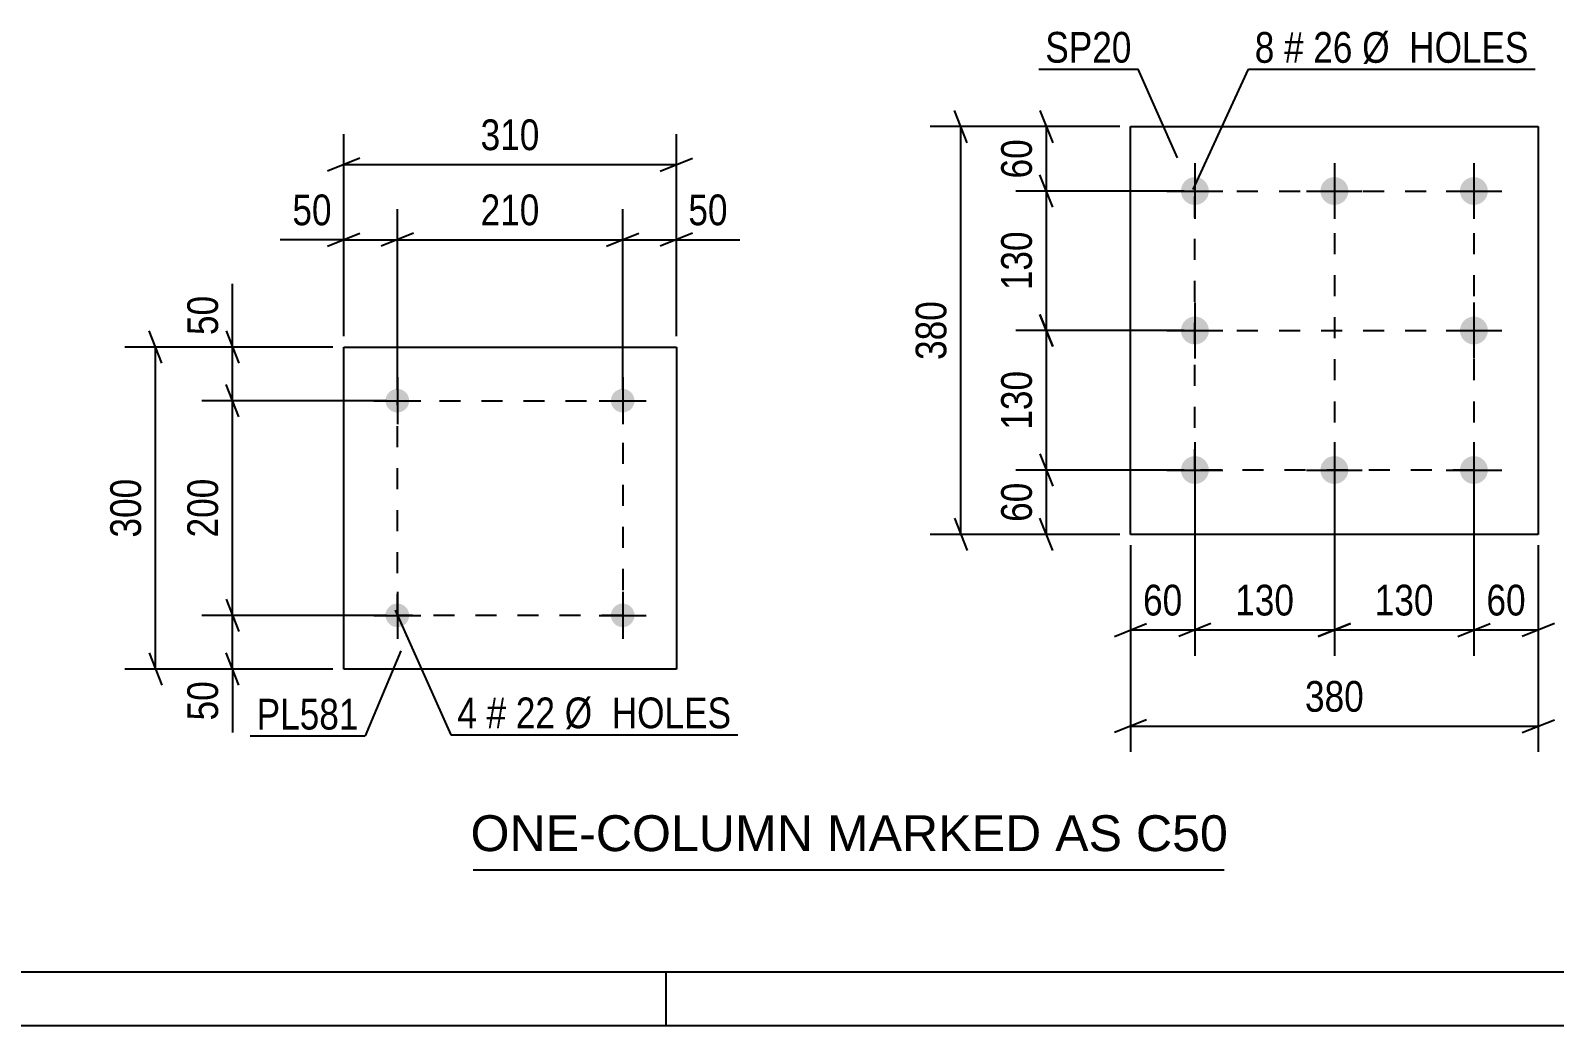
# Model space of a CAD drawing. Header units: millimetres. Extents: x 0 to 841, y 0 to 594.
# Drawn here: x 361.8 to 503.8, y 0 to 92.7 of the extents above; entities that cross this region are included whole.
import ezdxf

# ---------------------------------------------------------------- set-up
doc = ezdxf.new("R2010")
doc.units = ezdxf.units.MM
doc.linetypes.add('DXK_LINE_DOT2', pattern=[3.9198, 1.9599, -1.9599])
doc.styles.add('Arial', font='ARIAL.TTF', dxfattribs={"height": 0.2})
doc.styles.add('Arial Narrow', font='ARIALN.TTF', dxfattribs={"height": 0.2})

# ---------------------------------------------------------------- blocks, each defined once
blk = doc.blocks.new('Unknown-247104153-1133')
at = {"color": 5, "linetype": 'Continuous'}
for p, q in [((5, 5), (836, 5)), ((421, 0), (421, 5)), ((0, 0), (841, 0))]:
    blk.add_line(p, q, dxfattribs=at)
blk = doc.blocks.new('Part-247104153-27563 - 27562')
at = {"color": 2, "linetype": 'Continuous'}
for p, q in [((390.94, 33.22), (390.94, 63.22)), ((390.94, 63.22), (421.94, 63.22)), ((421.94, 63.22), (421.94, 33.22)), ((421.94, 33.22), (390.94, 33.22))]:
    blk.add_line(p, q, dxfattribs=at)
blk = doc.blocks.new('Bolt-247104153-27564 - 27562')
at = {"linetype": 'Continuous'}
for points in [[(397.04, 38.22, -1), (394.84, 38.22, -1)], [(418.04, 38.22, -1), (415.84, 38.22, -1)]]:
    blk.add_hatch(color=1, dxfattribs=at).paths.add_polyline_path(points)
at = {"color": 1, "linetype": 'Continuous'}
for p, q in [((395.94, 40.42), (395.94, 36.02)), ((416.94, 40.42), (416.94, 36.02)), ((393.74, 38.22), (398.14, 38.22)), ((414.74, 38.22), (419.14, 38.22))]:
    blk.add_line(p, q, dxfattribs=at)
blk = doc.blocks.new('Bolt-247104153-27565 - 27562')
at = {"linetype": 'Continuous'}
for points in [[(397.04, 58.22, -1), (394.84, 58.22, -1)], [(418.04, 58.22, -1), (415.84, 58.22, -1)]]:
    blk.add_hatch(color=1, dxfattribs=at).paths.add_polyline_path(points)
at = {"color": 1, "linetype": 'Continuous'}
for p, q in [((395.94, 60.42), (395.94, 56.02)), ((416.94, 60.42), (416.94, 56.02)), ((393.74, 58.22), (398.14, 58.22)), ((414.74, 58.22), (419.14, 58.22))]:
    blk.add_line(p, q, dxfattribs=at)
blk = doc.blocks.new('Part-247104153-27477 - 27476')
at = {"color": 2, "linetype": 'Continuous'}
for p, q in [((464.26, 45.76), (464.26, 83.76)), ((464.26, 83.76), (502.26, 83.76)), ((502.26, 83.76), (502.26, 45.76)), ((502.26, 45.76), (464.26, 45.76))]:
    blk.add_line(p, q, dxfattribs=at)
blk = doc.blocks.new('Bolt-247104153-27478 - 27476')
at = {"linetype": 'Continuous'}
for points in [[(470.26, 79.06, -1), (470.26, 76.46, -1)], [(483.26, 79.06, -1), (483.26, 76.46, -1)], [(496.26, 79.06, -1), (496.26, 76.46, -1)], [(470.26, 66.06, -1), (470.26, 63.46, -1)], [(496.26, 66.06, -1), (496.26, 63.46, -1)], [(470.26, 53.06, -1), (470.26, 50.46, -1)], [(483.26, 53.06, -1), (483.26, 50.46, -1)], [(496.26, 53.06, -1), (496.26, 50.46, -1)]]:
    blk.add_hatch(color=1, dxfattribs=at).paths.add_polyline_path(points)
at = {"color": 1, "linetype": 'Continuous'}
for p, q in [((470.26, 80.36), (470.26, 75.16)), ((483.26, 80.36), (483.26, 75.16)), ((496.26, 80.36), (496.26, 75.16)), ((467.66, 77.76), (472.86, 77.76)), ((480.66, 77.76), (485.86, 77.76)), ((493.66, 77.76), (498.86, 77.76)), ((470.26, 67.36), (470.26, 62.16)), ((496.26, 67.36), (496.26, 62.16)), ((467.66, 64.76), (472.86, 64.76)), ((493.66, 64.76), (498.86, 64.76)), ((470.26, 54.36), (470.26, 49.16)), ((483.26, 54.36), (483.26, 49.16)), ((496.26, 54.36), (496.26, 49.16)), ((467.66, 51.76), (472.86, 51.76)), ((480.66, 51.76), (485.86, 51.76)), ((493.66, 51.76), (498.86, 51.76))]:
    blk.add_line(p, q, dxfattribs=at)
blk = doc.blocks.new('Rectangle-247104153-31817 - 27562')
at = {"color": 1, "linetype": 'DXK_LINE_DOT2'}
blk.add_lwpolyline([(395.94, 58.22), (416.94, 58.22), (416.94, 38.22), (395.94, 38.22), (395.94, 58.22)], close=True, dxfattribs=at)
blk = doc.blocks.new('Rectangle-247104153-31546 - 27476')
at = {"color": 1, "linetype": 'DXK_LINE_DOT2'}
blk.add_lwpolyline([(470.26, 77.76), (496.26, 77.76), (496.26, 51.76), (470.26, 51.76), (470.26, 77.76)], close=True, dxfattribs=at)
blk = doc.blocks.new('Line-247104153-31556 - 27476')
at = {"color": 1, "linetype": 'DXK_LINE_DOT2'}
blk.add_line((470.26, 64.76), (496.26, 64.76), dxfattribs=at)
blk = doc.blocks.new('Line-247104153-31563 - 27476')
at = {"color": 1, "linetype": 'DXK_LINE_DOT2'}
blk.add_line((483.26, 77.76), (483.26, 51.76), dxfattribs=at)
blk = doc.blocks.new('StraightDimension-247104153-28143 - 27562')
at = {"color": 7, "linetype": 'Continuous'}
for p, q in [((380.58, 63.22), (380.58, 69.12)), ((380.58, 63.22), (380.58, 69.12)), ((379.98, 64.72), (381.18, 61.72)), ((389.94, 63.22), (377.73, 63.22)), ((380.58, 58.22), (380.58, 63.22)), ((381.18, 56.72), (379.98, 59.72)), ((394.94, 58.22), (377.73, 58.22))]:
    blk.add_line(p, q, dxfattribs=at)
at = {"color": 0}
blk.add_wipeout([(379.83, 68.6), (375.63, 68.6), (375.63, 63.74), (379.83, 63.74)], dxfattribs=at)
at = {"color": 3, "style": 'Arial Narrow'}
blk.add_text('50', height=2.863, rotation=90.0002, dxfattribs=at).set_placement((379.23, 64.34))
blk = doc.blocks.new('StraightDimension-247104153-28144 - 27562')
at = {"color": 7, "linetype": 'Continuous'}
for p, q in [((381.18, 56.72), (379.98, 59.72)), ((394.94, 58.22), (377.73, 58.22)), ((380.58, 38.22), (380.58, 58.22)), ((379.98, 39.72), (381.18, 36.72)), ((394.94, 38.22), (377.73, 38.22))]:
    blk.add_line(p, q, dxfattribs=at)
at = {"color": 0}
blk.add_wipeout([(379.83, 51.56), (375.63, 51.56), (375.63, 44.88), (379.83, 44.88)], dxfattribs=at)
at = {"color": 3, "style": 'Arial Narrow'}
blk.add_text('200', height=2.863, rotation=90.0002, dxfattribs=at).set_placement((379.23, 45.48))
blk = doc.blocks.new('StraightDimension-247104153-28145 - 27562')
at = {"color": 7, "linetype": 'Continuous'}
for p, q in [((379.98, 39.72), (381.18, 36.72)), ((394.94, 38.22), (377.73, 38.22)), ((380.58, 33.22), (380.58, 38.22)), ((381.18, 31.72), (379.98, 34.72)), ((389.94, 33.22), (377.73, 33.22)), ((380.58, 33.22), (380.58, 27.31)), ((380.58, 33.22), (380.58, 27.31))]:
    blk.add_line(p, q, dxfattribs=at)
at = {"color": 0}
blk.add_wipeout([(379.83, 32.69), (375.63, 32.69), (375.63, 27.83), (379.83, 27.83)], dxfattribs=at)
at = {"color": 3, "style": 'Arial Narrow'}
blk.add_text('50', height=2.863, rotation=90.0002, dxfattribs=at).set_placement((379.23, 28.43))
blk = doc.blocks.new('StraightDimension-247104153-28155 - 27562')
at = {"color": 7, "linetype": 'Continuous'}
for p, q in [((374, 61.72), (372.8, 64.72)), ((389.94, 63.22), (370.55, 63.22)), ((373.4, 33.22), (373.4, 63.22)), ((372.8, 34.72), (374, 31.72)), ((389.94, 33.22), (370.55, 33.22))]:
    blk.add_line(p, q, dxfattribs=at)
at = {"color": 0}
blk.add_wipeout([(372.65, 51.56), (368.45, 51.56), (368.45, 44.87), (372.65, 44.87)], dxfattribs=at)
at = {"color": 3, "style": 'Arial Narrow'}
blk.add_text('300', height=2.863, rotation=90.0002, dxfattribs=at).set_placement((372.05, 45.47))
blk = doc.blocks.new('StraightDimension-247104153-31777 - 27562')
at = {"color": 7, "linetype": 'Continuous'}
for p, q in [((390.94, 64.22), (390.94, 76.07)), ((395.94, 59.22), (395.94, 76.07)), ((390.94, 73.22), (385.03, 73.22)), ((390.94, 73.22), (385.03, 73.22)), ((389.44, 72.62), (392.44, 73.82)), ((390.94, 73.22), (395.94, 73.22)), ((397.44, 73.82), (394.44, 72.62))]:
    blk.add_line(p, q, dxfattribs=at)
at = {"color": 0}
blk.add_wipeout([(390.41, 73.97), (390.41, 78.17), (385.56, 78.17), (385.56, 73.97)], dxfattribs=at)
at = {"color": 3, "style": 'Arial Narrow'}
blk.add_text('50', height=2.863, dxfattribs=at).set_placement((386.16, 74.57))
blk = doc.blocks.new('StraightDimension-247104153-28175 - 27562')
at = {"color": 7, "linetype": 'Continuous'}
for p, q in [((390.94, 64.22), (390.94, 83.07)), ((421.94, 64.22), (421.94, 83.07)), ((392.44, 80.82), (389.44, 79.62)), ((390.94, 80.22), (421.94, 80.22)), ((420.44, 79.62), (423.44, 80.82))]:
    blk.add_line(p, q, dxfattribs=at)
at = {"color": 0}
blk.add_wipeout([(409.78, 80.97), (409.78, 85.17), (403.1, 85.17), (403.1, 80.97)], dxfattribs=at)
at = {"color": 3, "style": 'Arial Narrow'}
blk.add_text('310', height=2.863, dxfattribs=at).set_placement((403.7, 81.57))
blk = doc.blocks.new('StraightDimension-247104153-31775 - 27562')
at = {"color": 7, "linetype": 'Continuous'}
for p, q in [((416.94, 59.22), (416.94, 76.07)), ((421.94, 64.22), (421.94, 76.07)), ((415.44, 72.62), (418.44, 73.82)), ((416.94, 73.22), (421.94, 73.22)), ((423.44, 73.82), (420.44, 72.62)), ((421.94, 73.22), (427.84, 73.22)), ((421.94, 73.22), (427.84, 73.22))]:
    blk.add_line(p, q, dxfattribs=at)
at = {"color": 0}
blk.add_wipeout([(427.32, 73.97), (427.32, 78.17), (422.46, 78.17), (422.46, 73.97)], dxfattribs=at)
at = {"color": 3, "style": 'Arial Narrow'}
blk.add_text('50', height=2.863, dxfattribs=at).set_placement((423.06, 74.57))
blk = doc.blocks.new('StraightDimension-247104153-31776 - 27562')
at = {"color": 7, "linetype": 'Continuous'}
for p, q in [((395.94, 59.22), (395.94, 76.07)), ((416.94, 59.22), (416.94, 76.07)), ((397.44, 73.82), (394.44, 72.62)), ((395.94, 73.22), (416.94, 73.22)), ((415.44, 72.62), (418.44, 73.82))]:
    blk.add_line(p, q, dxfattribs=at)
at = {"color": 0}
blk.add_wipeout([(409.78, 73.97), (409.78, 78.17), (403.1, 78.17), (403.1, 73.97)], dxfattribs=at)
at = {"color": 3, "style": 'Arial Narrow'}
blk.add_text('210', height=2.863, dxfattribs=at).set_placement((403.7, 74.57))
blk = doc.blocks.new('StraightDimension-247104153-27870 - 27476')
at = {"color": 7, "linetype": 'Continuous'}
for p, q in [((457.02, 76.26), (455.82, 79.26)), ((469.26, 77.76), (453.57, 77.76)), ((456.42, 64.76), (456.42, 77.76)), ((455.82, 66.26), (457.02, 63.26)), ((469.26, 64.76), (453.57, 64.76))]:
    blk.add_line(p, q, dxfattribs=at)
at = {"color": 0}
blk.add_wipeout([(455.67, 74.6), (451.47, 74.6), (451.47, 67.92), (455.67, 67.92)], dxfattribs=at)
at = {"color": 3, "style": 'Arial Narrow'}
blk.add_text('130', height=2.863, rotation=90.0002, dxfattribs=at).set_placement((455.07, 68.52))
blk = doc.blocks.new('StraightDimension-247104153-27869 - 27476')
at = {"color": 7, "linetype": 'Continuous'}
for p, q in [((455.82, 85.26), (457.02, 82.26)), ((463.26, 83.76), (453.57, 83.76)), ((456.42, 77.76), (456.42, 83.76)), ((457.02, 76.26), (455.82, 79.26)), ((469.26, 77.76), (453.57, 77.76))]:
    blk.add_line(p, q, dxfattribs=at)
at = {"color": 0}
blk.add_wipeout([(455.67, 83.19), (451.47, 83.19), (451.47, 78.33), (455.67, 78.33)], dxfattribs=at)
at = {"color": 3, "style": 'Arial Narrow'}
blk.add_text('60', height=2.863, rotation=90.0002, dxfattribs=at).set_placement((455.07, 78.93))
blk = doc.blocks.new('StraightDimension-247104153-27871 - 27476')
at = {"color": 7, "linetype": 'Continuous'}
for p, q in [((457.02, 63.26), (455.82, 66.26)), ((469.26, 64.76), (453.57, 64.76)), ((456.42, 51.76), (456.42, 64.76)), ((455.82, 53.26), (457.02, 50.26)), ((469.26, 51.76), (453.57, 51.76))]:
    blk.add_line(p, q, dxfattribs=at)
at = {"color": 0}
blk.add_wipeout([(455.67, 61.6), (451.47, 61.6), (451.47, 54.92), (455.67, 54.92)], dxfattribs=at)
at = {"color": 3, "style": 'Arial Narrow'}
blk.add_text('130', height=2.863, rotation=90.0002, dxfattribs=at).set_placement((455.07, 55.52))
blk = doc.blocks.new('StraightDimension-247104153-27872 - 27476')
at = {"color": 7, "linetype": 'Continuous'}
for p, q in [((455.82, 53.26), (457.02, 50.26)), ((469.26, 51.76), (453.57, 51.76)), ((456.42, 45.76), (456.42, 51.76)), ((457.02, 44.26), (455.82, 47.26)), ((463.26, 45.76), (453.57, 45.76))]:
    blk.add_line(p, q, dxfattribs=at)
at = {"color": 0}
blk.add_wipeout([(455.67, 51.19), (451.47, 51.19), (451.47, 46.33), (455.67, 46.33)], dxfattribs=at)
at = {"color": 3, "style": 'Arial Narrow'}
blk.add_text('60', height=2.863, rotation=90.0002, dxfattribs=at).set_placement((455.07, 46.93))
blk = doc.blocks.new('StraightDimension-247104153-27885 - 27476')
at = {"color": 7, "linetype": 'Continuous'}
for p, q in [((449.05, 82.26), (447.85, 85.26)), ((463.26, 83.76), (445.6, 83.76)), ((448.45, 45.76), (448.45, 83.76)), ((447.85, 47.26), (449.05, 44.26)), ((463.26, 45.76), (445.6, 45.76))]:
    blk.add_line(p, q, dxfattribs=at)
at = {"color": 0}
blk.add_wipeout([(447.7, 68.1), (443.5, 68.1), (443.5, 61.42), (447.7, 61.42)], dxfattribs=at)
at = {"color": 3, "style": 'Arial Narrow'}
blk.add_text('380', height=2.863, rotation=90.0002, dxfattribs=at).set_placement((447.1, 62.02))
blk = doc.blocks.new('StraightDimension-247104153-27889 - 27476')
at = {"color": 7, "linetype": 'Continuous'}
for p, q in [((496.26, 50.76), (496.26, 34.46)), ((502.26, 44.76), (502.26, 34.46)), ((494.76, 36.26), (497.76, 37.46)), ((503.76, 37.46), (500.76, 36.26)), ((496.26, 36.86), (502.26, 36.86))]:
    blk.add_line(p, q, dxfattribs=at)
at = {"color": 0}
blk.add_wipeout([(501.69, 37.61), (501.69, 41.81), (496.83, 41.81), (496.83, 37.61)], dxfattribs=at)
at = {"color": 3, "style": 'Arial Narrow'}
blk.add_text('60', height=2.863, dxfattribs=at).set_placement((497.43, 38.21))
blk = doc.blocks.new('StraightDimension-247104153-27890 - 27476')
at = {"color": 7, "linetype": 'Continuous'}
for p, q in [((483.26, 50.76), (483.26, 34.46)), ((496.26, 50.76), (496.26, 34.46)), ((484.76, 37.46), (481.76, 36.26)), ((494.76, 36.26), (497.76, 37.46)), ((483.26, 36.86), (496.26, 36.86))]:
    blk.add_line(p, q, dxfattribs=at)
at = {"color": 0}
blk.add_wipeout([(493.1, 37.61), (493.1, 41.81), (486.42, 41.81), (486.42, 37.61)], dxfattribs=at)
at = {"color": 3, "style": 'Arial Narrow'}
blk.add_text('130', height=2.863, dxfattribs=at).set_placement((487.02, 38.21))
blk = doc.blocks.new('StraightDimension-247104153-27891 - 27476')
at = {"color": 7, "linetype": 'Continuous'}
for p, q in [((470.26, 50.76), (470.26, 34.46)), ((483.26, 50.76), (483.26, 34.46)), ((471.76, 37.46), (468.76, 36.26)), ((481.76, 36.26), (484.76, 37.46)), ((470.26, 36.86), (483.26, 36.86))]:
    blk.add_line(p, q, dxfattribs=at)
at = {"color": 0}
blk.add_wipeout([(480.1, 37.61), (480.1, 41.81), (473.42, 41.81), (473.42, 37.61)], dxfattribs=at)
at = {"color": 3, "style": 'Arial Narrow'}
blk.add_text('130', height=2.863, dxfattribs=at).set_placement((474.02, 38.21))
blk = doc.blocks.new('StraightDimension-247104153-27892 - 27476')
at = {"color": 7, "linetype": 'Continuous'}
for p, q in [((470.26, 50.76), (470.26, 34.46)), ((464.26, 44.76), (464.26, 34.46)), ((462.76, 36.26), (465.76, 37.46)), ((471.76, 37.46), (468.76, 36.26)), ((464.26, 36.86), (470.26, 36.86))]:
    blk.add_line(p, q, dxfattribs=at)
at = {"color": 0}
blk.add_wipeout([(469.69, 37.61), (469.69, 41.81), (464.83, 41.81), (464.83, 37.61)], dxfattribs=at)
at = {"color": 3, "style": 'Arial Narrow'}
blk.add_text('60', height=2.863, dxfattribs=at).set_placement((465.43, 38.21))
blk = doc.blocks.new('StraightDimension-247104153-27905 - 27476')
at = {"color": 7, "linetype": 'Continuous'}
for p, q in [((464.26, 44.76), (464.26, 25.49)), ((502.26, 44.76), (502.26, 25.49)), ((465.76, 28.49), (462.76, 27.29)), ((500.76, 27.29), (503.76, 28.49)), ((464.26, 27.89), (502.26, 27.89))]:
    blk.add_line(p, q, dxfattribs=at)
at = {"color": 0}
blk.add_wipeout([(486.6, 28.64), (486.6, 32.84), (479.92, 32.84), (479.92, 28.64)], dxfattribs=at)
at = {"color": 3, "style": 'Arial Narrow'}
blk.add_text('380', height=2.863, dxfattribs=at).set_placement((480.52, 29.24))
blk = doc.blocks.new('Unknown-247104153-45246')
at = {"color": 7, "linetype": 'Continuous'}
blk.add_line((403, 14.5), (473, 14.5), dxfattribs=at)
at = {"color": 7, "style": 'Arial'}
blk.add_text('ONE-COLUMN MARKED AS C50', height=3.3428, dxfattribs=at).set_placement((402.76, 16.25))
blk = doc.blocks.new('Mark-247104153-28339 - 27562')
at = {"color": 0}
blk.add_wipeout([(392.33, 27.58), (392.33, 30.58), (382.83, 30.58), (382.83, 27.58)], dxfattribs=at)
blk.add_wipeout([(392.33, 27.58), (392.33, 30.58), (382.83, 30.58), (382.83, 27.58)], dxfattribs=at)
at = {"color": 30, "linetype": 'Continuous'}
for p in [(396.26, 34.9), (382.23, 26.98)]:
    blk.add_line(p, (392.93, 26.98), dxfattribs=at)
at = {"color": 3, "style": 'Arial Narrow'}
blk.add_text('PL581', height=2.863, dxfattribs=at).set_placement((382.83, 27.58))
blk = doc.blocks.new('MarkSet-247104153-31671 - 27562')
at = {"color": 0}
for points in [[(403.36, 27.7), (403.36, 30.7), (401.53, 30.7), (401.53, 27.7)], [(406.08, 27.7), (406.08, 30.7), (404.26, 30.7), (404.26, 27.7)], [(410.64, 27.7), (410.64, 30.7), (406.98, 30.7), (406.98, 27.7)], [(427.07, 27.7), (427.07, 30.7), (411.54, 30.7), (411.54, 27.7)]]:
    blk.add_wipeout(points, dxfattribs=at)
for points in [[(403.36, 27.7), (403.36, 30.7), (401.53, 30.7), (401.53, 27.7)], [(406.08, 27.7), (406.08, 30.7), (404.26, 30.7), (404.26, 27.7)], [(410.64, 27.7), (410.64, 30.7), (406.98, 30.7), (406.98, 27.7)], [(427.07, 27.7), (427.07, 30.7), (411.54, 30.7), (411.54, 27.7)]]:
    blk.add_wipeout(points, dxfattribs=at)
at = {"color": 7, "linetype": 'Continuous'}
for p, q in [((395.74, 38.71), (400.93, 27.1)), ((400.93, 27.1), (427.67, 27.1))]:
    blk.add_line(p, q, dxfattribs=at)
at = {"color": 3, "style": 'Arial Narrow'}
for s, height, p in [('4', 2.86, (401.53, 27.7)), ('#', 2.86, (404.26, 27.7)), ('22', 2.863, (406.98, 27.7)), ('Ø  HOLES', 2.863, (411.54, 27.7))]:
    blk.add_text(s, height=height, dxfattribs=at).set_placement(p)
blk = doc.blocks.new('Mark-247104153-28300 - 27476')
at = {"color": 0}
blk.add_wipeout([(464.36, 89.72), (464.36, 92.72), (456.32, 92.72), (456.32, 89.72)], dxfattribs=at)
blk.add_wipeout([(464.36, 89.72), (464.36, 92.72), (456.32, 92.72), (456.32, 89.72)], dxfattribs=at)
at = {"color": 30, "linetype": 'Continuous'}
for p in [(455.72, 89.12), (468.65, 80.85)]:
    blk.add_line(p, (464.96, 89.12), dxfattribs=at)
at = {"color": 3, "style": 'Arial Narrow'}
blk.add_text('SP20', height=2.863, dxfattribs=at).set_placement((456.32, 89.72))
blk = doc.blocks.new('Mark-247104153-28303 - 27476')
at = {"color": 0}
for points in [[(477.67, 89.71), (477.67, 92.71), (475.84, 92.71), (475.84, 89.71)], [(480.39, 89.71), (480.39, 92.71), (478.57, 92.71), (478.57, 89.71)], [(484.95, 89.71), (484.95, 92.71), (481.29, 92.71), (481.29, 89.71)], [(501.38, 89.71), (501.38, 92.71), (485.85, 92.71), (485.85, 89.71)]]:
    blk.add_wipeout(points, dxfattribs=at)
for points in [[(477.67, 89.71), (477.67, 92.71), (475.84, 92.71), (475.84, 89.71)], [(480.39, 89.71), (480.39, 92.71), (478.57, 92.71), (478.57, 89.71)], [(484.95, 89.71), (484.95, 92.71), (481.29, 92.71), (481.29, 89.71)], [(501.38, 89.71), (501.38, 92.71), (485.85, 92.71), (485.85, 89.71)]]:
    blk.add_wipeout(points, dxfattribs=at)
at = {"color": 7, "linetype": 'Continuous'}
for p, q in [((470.09, 77.89), (475.24, 89.11)), ((475.24, 89.11), (501.98, 89.11))]:
    blk.add_line(p, q, dxfattribs=at)
at = {"color": 3, "style": 'Arial Narrow'}
for s, height, p in [('8', 2.86, (475.84, 89.71)), ('#', 2.86, (478.57, 89.71)), ('26', 2.863, (481.29, 89.71)), ('Ø  HOLES', 2.863, (485.85, 89.71))]:
    blk.add_text(s, height=height, dxfattribs=at).set_placement(p)

msp = doc.modelspace()

# ---------------------------------------------------------------- block references
for name in ['Unknown-247104153-1133', 'Part-247104153-27477 - 27476', 'Bolt-247104153-27478 - 27476', 'Rectangle-247104153-31546 - 27476', 'Line-247104153-31563 - 27476', 'Line-247104153-31556 - 27476', 'Part-247104153-27563 - 27562', 'Bolt-247104153-27565 - 27562', 'Rectangle-247104153-31817 - 27562', 'Bolt-247104153-27564 - 27562', 'Unknown-247104153-45246']:
    msp.add_blockref(name, (0, 0))

# ---------------------------------------------------------------- next in the draw order: block references
for name in ['Mark-247104153-28303 - 27476', 'StraightDimension-247104153-27870 - 27476', 'StraightDimension-247104153-28143 - 27562', 'StraightDimension-247104153-27889 - 27476']:
    msp.add_blockref(name, (0, 0))

# ---------------------------------------------------------------- next in the draw order: block references
for name in ['StraightDimension-247104153-27869 - 27476', 'StraightDimension-247104153-27871 - 27476', 'StraightDimension-247104153-28144 - 27562', 'StraightDimension-247104153-27890 - 27476']:
    msp.add_blockref(name, (0, 0))

# ---------------------------------------------------------------- next in the draw order: block references
for name in ['StraightDimension-247104153-27872 - 27476', 'StraightDimension-247104153-28145 - 27562']:
    msp.add_blockref(name, (0, 0))

# ---------------------------------------------------------------- next in the draw order: block references
for name in ['StraightDimension-247104153-27885 - 27476', 'StraightDimension-247104153-28155 - 27562', 'StraightDimension-247104153-27891 - 27476']:
    msp.add_blockref(name, (0, 0))

# ---------------------------------------------------------------- next in the draw order: block references
for name in ['Mark-247104153-28300 - 27476', 'StraightDimension-247104153-31777 - 27562', 'StraightDimension-247104153-27892 - 27476', 'Mark-247104153-28339 - 27562']:
    msp.add_blockref(name, (0, 0))

# ---------------------------------------------------------------- next in the draw order: block references
for name in ['StraightDimension-247104153-28175 - 27562', 'StraightDimension-247104153-27905 - 27476', 'MarkSet-247104153-31671 - 27562']:
    msp.add_blockref(name, (0, 0))

# ---------------------------------------------------------------- next in the draw order: block references
msp.add_blockref('StraightDimension-247104153-31775 - 27562', (0, 0))

# ---------------------------------------------------------------- next in the draw order: block references
msp.add_blockref('StraightDimension-247104153-31776 - 27562', (0, 0))

doc.saveas('drawing.dxf')
